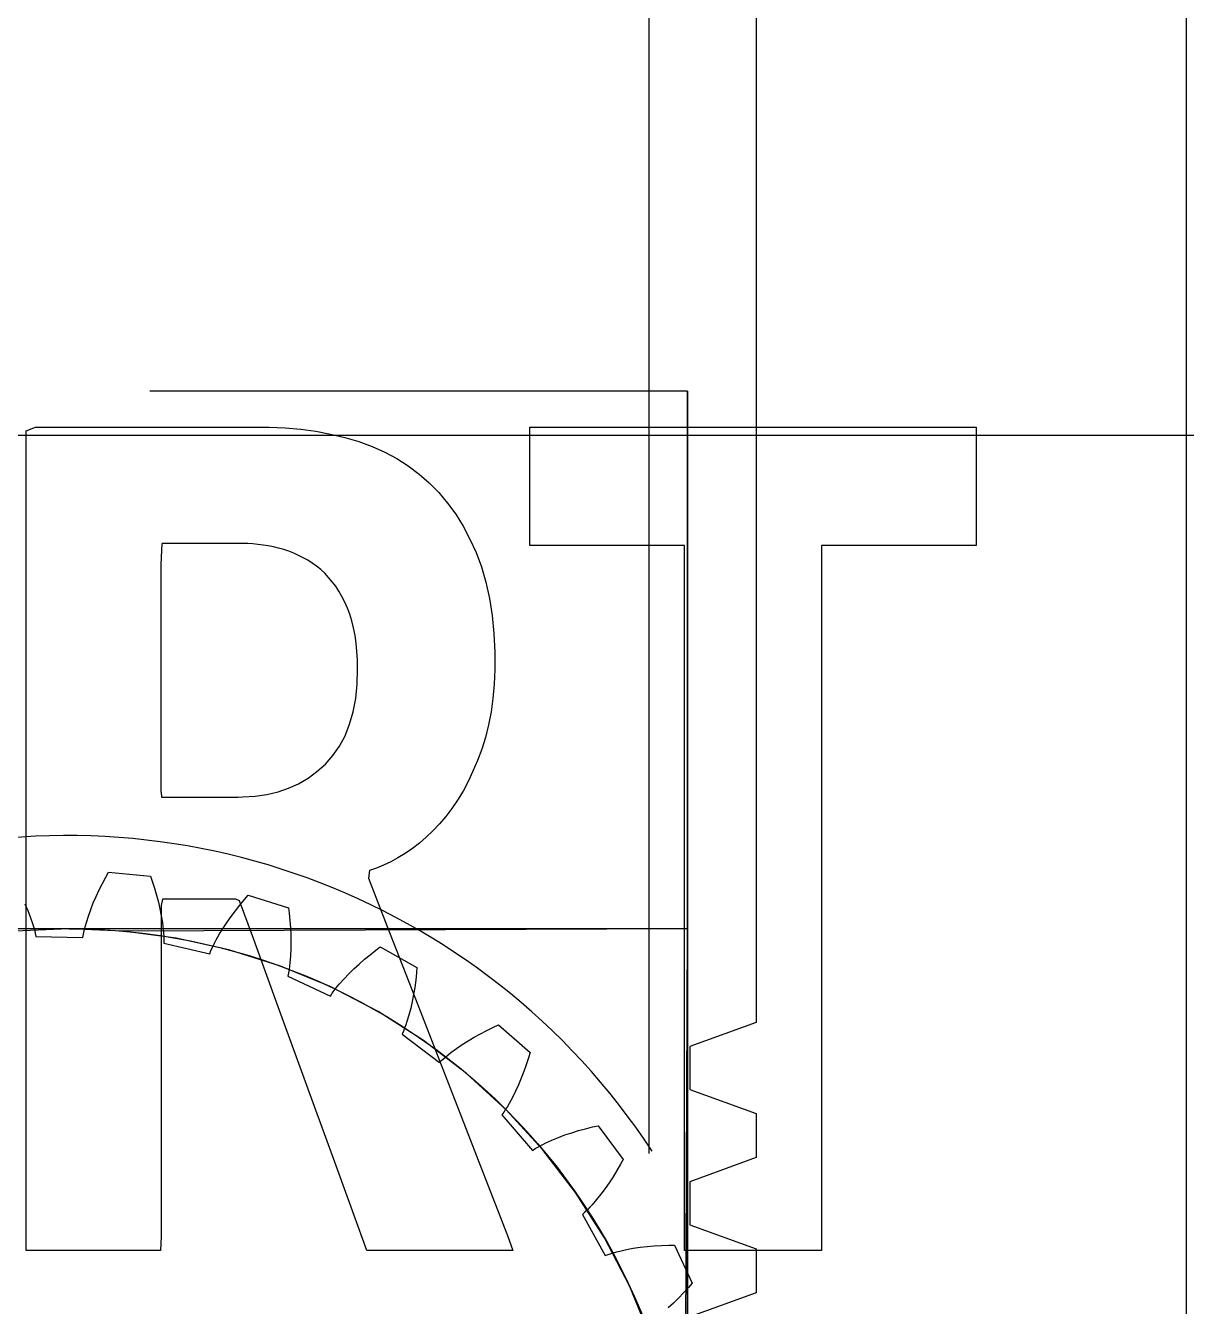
# Model space of a CAD drawing. Header units: millimetres. Extents: x -658 to 1307, y -81 to 472.
# Drawn here: x 459.83 to 470.62, y 374.62 to 386.53 of the extents above; entities that cross this region are included whole.
import ezdxf

# ---------------------------------------------------------------- set-up
doc = ezdxf.new("R2010")
doc.units = ezdxf.units.MM
doc.layers.get('0').update_dxf_attribs({"true_color": 0xffffff})
for name, color, linetype, true_color in [('a', 7, 'Continuous', 0xffffff), ('gears', 134, 'Continuous', 0x009987), ('Layer1', 252, 'Continuous', 0x777799), ('Layer2', 36, 'Continuous', 0x664400), ('Layer3', 134, 'Continuous', 0x009987), ('Layer4', 252, 'Continuous', 0x777799), ('servo', 36, 'Continuous', 0x664400), ('Version_1', 252, 'Continuous', 0x777799)]:
    doc.layers.add(name, color=color, linetype=linetype, true_color=true_color)

# ---------------------------------------------------------------- blocks, each defined once
blk = doc.blocks.new('Group_10')
at = {"layer": 'a'}
for p, q in [((5.87051, 12.48061), (5.89516, 12.54395)), ((5.87051, 12.48061, 3), (5.89516, 12.54395, 3)), ((5.89516, 12.54395), (5.91486, 12.59143)), ((5.89516, 12.54395, 3), (5.91486, 12.59143, 3)), ((5.89516, 12.54395), (5.89516, 12.54395, 3)), ((5.91486, 12.59143), (6.30639, 12.60292)), ((5.91486, 12.59143, 3), (6.30639, 12.60292, 3)), ((5.91486, 12.59143), (5.91486, 12.59143, 3)), ((6.30639, 12.60292), (6.32884, 12.55667)), ((6.30639, 12.60292, 3), (6.32884, 12.55667, 3)), ((6.30639, 12.60292), (6.30639, 12.60292, 3)), ((6.32884, 12.55667), (6.35716, 12.49488)), ((6.32884, 12.55667, 3), (6.35716, 12.49488, 3)), ((6.32884, 12.55667), (6.32884, 12.55667, 3)), ((7.20179, 12.49072), (7.23093, 12.53308)), ((7.20179, 12.49072, 3), (7.23093, 12.53308, 3)), ((7.23093, 12.53308), (7.61629, 12.46291)), ((7.23093, 12.53308, 3), (7.61629, 12.46291, 3)), ((7.23093, 12.53308), (7.23093, 12.53308, 3)), ((5.827, 12.35398), (5.84776, 12.41728)), ((5.827, 12.35398, 3), (5.84776, 12.41728, 3)), ((5.84776, 12.41728), (5.87051, 12.48061)), ((5.84776, 12.41728, 3), (5.87051, 12.48061, 3)), ((5.84776, 12.41728), (5.84776, 12.41728, 3)), ((5.87051, 12.48061), (5.87051, 12.48061, 3)), ((6.35716, 12.49488), (6.38358, 12.43299)), ((6.35716, 12.49488, 3), (6.38358, 12.43299, 3)), ((6.35716, 12.49488), (6.35716, 12.49488, 3)), ((6.38358, 12.43299), (6.40802, 12.37102)), ((6.38358, 12.43299, 3), (6.40802, 12.37102, 3)), ((6.38358, 12.43299), (6.38358, 12.43299, 3)), ((7.12909, 12.37668), (7.16451, 12.4339)), ((7.12909, 12.37668, 3), (7.16451, 12.4339, 3)), ((7.16451, 12.4339), (7.20179, 12.49072)), ((7.16451, 12.4339, 3), (7.20179, 12.49072, 3)), ((7.16451, 12.4339), (7.16451, 12.4339, 3)), ((7.20179, 12.49072), (7.20179, 12.49072, 3)), ((7.61629, 12.46291), (7.62864, 12.413)), ((7.61629, 12.46291, 3), (7.62864, 12.413, 3)), ((7.61629, 12.46291), (7.61629, 12.46291, 3)), ((7.62864, 12.413), (7.64349, 12.34668)), ((7.62864, 12.413, 3), (7.64349, 12.34668, 3)), ((7.62864, 12.413), (7.62864, 12.413, 3)), ((5.79178, 12.22759), (5.8083, 12.29074)), ((5.79178, 12.22759, 3), (5.8083, 12.29074, 3)), ((5.8083, 12.29074), (5.827, 12.35398)), ((5.8083, 12.29074, 3), (5.827, 12.35398, 3)), ((5.8083, 12.29074), (5.8083, 12.29074, 3)), ((5.827, 12.35398), (5.827, 12.35398, 3)), ((6.40802, 12.37102), (6.43039, 12.30899)), ((6.40802, 12.37102, 3), (6.43039, 12.30899, 3)), ((6.40802, 12.37102), (6.40802, 12.37102, 3)), ((6.43039, 12.30899), (6.45058, 12.24691)), ((6.43039, 12.30899, 3), (6.45058, 12.24691, 3)), ((6.43039, 12.30899), (6.43039, 12.30899, 3)), ((7.06418, 12.26111), (7.09562, 12.31908)), ((7.06418, 12.26111, 3), (7.09562, 12.31908, 3)), ((7.09562, 12.31908), (7.12909, 12.37668)), ((7.09562, 12.31908, 3), (7.12909, 12.37668, 3)), ((7.09562, 12.31908), (7.09562, 12.31908, 3)), ((7.12909, 12.37668), (7.12909, 12.37668, 3)), ((7.64349, 12.34668), (7.65647, 12.28065)), ((7.64349, 12.34668, 3), (7.65647, 12.28065, 3)), ((7.64349, 12.34668), (7.64349, 12.34668, 3)), ((7.65647, 12.28065), (7.66748, 12.21495)), ((7.65647, 12.28065, 3), (7.66748, 12.21495, 3)), ((7.65647, 12.28065), (7.65647, 12.28065, 3)), ((5.1784, 12.2058), (5.21106, 12.14928)), ((5.1784, 12.2058, 3), (5.21106, 12.14928, 3)), ((5.21106, 12.14928), (5.24144, 12.09227)), ((5.21106, 12.14928, 3), (5.24144, 12.09227, 3)), ((5.21106, 12.14928), (5.21106, 12.14928, 3)), ((5.76594, 12.10171), (5.77759, 12.16457)), ((5.76594, 12.10171, 3), (5.77759, 12.16457, 3)), ((5.77759, 12.16457), (5.79178, 12.22759)), ((5.77759, 12.16457, 3), (5.79178, 12.22759, 3)), ((5.77759, 12.16457), (5.77759, 12.16457, 3)), ((5.79178, 12.22759), (5.79178, 12.22759, 3)), ((6.45058, 12.24691), (6.46844, 12.18483)), ((6.45058, 12.24691, 3), (6.46844, 12.18483, 3)), ((6.45058, 12.24691), (6.45058, 12.24691, 3)), ((6.46844, 12.18483), (6.48376, 12.12277)), ((6.46844, 12.18483, 3), (6.48376, 12.12277, 3)), ((6.46844, 12.18483), (6.46844, 12.18483, 3)), ((7.00791, 12.14408), (7.0349, 12.20277)), ((7.00791, 12.14408, 3), (7.0349, 12.20277, 3)), ((7.0349, 12.20277), (7.06418, 12.26111)), ((7.0349, 12.20277, 3), (7.06418, 12.26111, 3)), ((7.0349, 12.20277), (7.0349, 12.20277, 3)), ((7.06418, 12.26111), (7.06418, 12.26111, 3)), ((7.66748, 12.21495), (7.67647, 12.14962)), ((7.66748, 12.21495, 3), (7.67647, 12.14962, 3)), ((7.66748, 12.21495), (7.66748, 12.21495, 3)), ((7.67647, 12.14962), (7.68332, 12.0847)), ((7.67647, 12.14962, 3), (7.68332, 12.0847, 3)), ((7.67647, 12.14962), (7.67647, 12.14962, 3)), ((8.42052, 12.11916), (8.4688, 12.167)), ((8.42052, 12.11916, 3), (8.4688, 12.167, 3)), ((8.4688, 12.167), (8.50611, 12.20237)), ((8.4688, 12.167, 3), (8.50611, 12.20237, 3)), ((8.4688, 12.167), (8.4688, 12.167, 3)), ((8.50611, 12.20237), (8.86846, 12.05361)), ((8.50611, 12.20237, 3), (8.86846, 12.05361, 3)), ((8.50611, 12.20237), (8.50611, 12.20237, 3)), ((5.24144, 12.09227), (5.26932, 12.03474)), ((5.24144, 12.09227, 3), (5.26932, 12.03474, 3)), ((5.24144, 12.09227), (5.24144, 12.09227, 3)), ((5.26932, 12.03474), (5.28224, 12.00578)), ((5.26932, 12.03474, 3), (5.28224, 12.00578, 3)), ((5.26932, 12.03474), (5.26932, 12.03474, 3)), ((5.75274, 11.99228), (5.75714, 12.03907)), ((5.75274, 11.99228, 3), (5.75714, 12.03907, 3)), ((5.75714, 12.03907), (5.76115, 12.07036)), ((5.75714, 12.03907, 3), (5.76115, 12.07036, 3)), ((5.75714, 12.03907), (5.75714, 12.03907, 3)), ((5.76115, 12.07036), (5.76594, 12.10171)), ((5.76115, 12.07036, 3), (5.76594, 12.10171, 3)), ((5.76115, 12.07036), (5.76115, 12.07036, 3)), ((5.76594, 12.10171), (5.76594, 12.10171, 3)), ((6.48376, 12.12277), (6.49037, 12.09175)), ((6.48376, 12.12277, 3), (6.49037, 12.09175, 3)), ((6.48376, 12.12277), (6.48376, 12.12277, 3)), ((6.49037, 12.09175), (6.49621, 12.06075)), ((6.49037, 12.09175, 3), (6.49621, 12.06075, 3)), ((6.49037, 12.09175), (6.49037, 12.09175, 3)), ((6.49621, 12.06075), (6.5012, 12.02977)), ((6.49621, 12.06075, 3), (6.5012, 12.02977, 3)), ((6.49621, 12.06075), (6.49621, 12.06075, 3)), ((6.5012, 12.02977), (6.50522, 11.99883)), ((6.5012, 12.02977, 3), (6.50522, 11.99883, 3)), ((6.5012, 12.02977), (6.5012, 12.02977, 3)), ((6.96182, 12.02558), (6.97225, 12.05535)), ((6.96182, 12.02558, 3), (6.97225, 12.05535, 3)), ((6.97225, 12.05535), (6.98344, 12.08502)), ((6.97225, 12.05535, 3), (6.98344, 12.08502, 3)), ((6.97225, 12.05535), (6.97225, 12.05535, 3)), ((6.98344, 12.08502), (7.00791, 12.14408)), ((6.98344, 12.08502, 3), (7.00791, 12.14408, 3)), ((6.98344, 12.08502), (6.98344, 12.08502, 3)), ((7.00791, 12.14408), (7.00791, 12.14408, 3)), ((7.68332, 12.0847), (7.68788, 12.02026)), ((7.68332, 12.0847, 3), (7.68788, 12.02026, 3)), ((7.68332, 12.0847), (7.68332, 12.0847, 3)), ((8.32926, 12.02118), (8.37398, 12.07056)), ((8.32926, 12.02118, 3), (8.37398, 12.07056, 3)), ((8.37398, 12.07056), (8.42052, 12.11916)), ((8.37398, 12.07056, 3), (8.42052, 12.11916, 3)), ((8.37398, 12.07056), (8.37398, 12.07056, 3)), ((8.42052, 12.11916), (8.42052, 12.11916, 3)), ((8.86846, 12.05361), (8.87016, 12.00222)), ((8.86846, 12.05361, 3), (8.87016, 12.00222, 3)), ((8.86846, 12.05361), (8.86846, 12.05361, 3)), ((5.28224, 12.00578), (5.2944, 11.97667)), ((5.28224, 12.00578, 3), (5.2944, 11.97667, 3)), ((5.28224, 12.00578), (5.28224, 12.00578, 3)), ((5.2944, 11.97667), (5.30572, 11.94741)), ((5.2944, 11.97667, 3), (5.30572, 11.94741, 3)), ((5.2944, 11.97667), (5.2944, 11.97667, 3)), ((5.30572, 11.94741), (5.31609, 11.91797)), ((5.30572, 11.94741, 3), (5.31609, 11.91797, 3)), ((5.30572, 11.94741), (5.30572, 11.94741, 3)), ((5.31609, 11.91797), (5.75109, 11.9612)), ((5.31609, 11.91797, 3), (5.75109, 11.9612, 3)), ((5.31609, 11.91797), (5.31609, 11.91797, 3)), ((5.75109, 11.9612), (5.75274, 11.99228)), ((5.75109, 11.9612, 3), (5.75274, 11.99228, 3)), ((5.75109, 11.9612), (5.75109, 11.9612, 3)), ((5.75274, 11.99228), (5.75274, 11.99228, 3)), ((6.50522, 11.99883), (6.93971, 11.95066)), ((6.50522, 11.99883, 3), (6.93971, 11.95066, 3)), ((6.50522, 11.99883), (6.50522, 11.99883, 3)), ((6.93971, 11.95066), (6.94779, 11.98072)), ((6.93971, 11.95066, 3), (6.94779, 11.98072, 3)), ((6.93971, 11.95066), (6.93971, 11.95066, 3)), ((6.94779, 11.98072), (6.96182, 12.02558)), ((6.94779, 11.98072, 3), (6.96182, 12.02558, 3)), ((6.94779, 11.98072), (6.94779, 11.98072, 3)), ((6.96182, 12.02558), (6.96182, 12.02558, 3)), ((7.68788, 12.02026), (7.68996, 11.95637)), ((7.68788, 12.02026, 3), (7.68996, 11.95637, 3)), ((7.68788, 12.02026), (7.68788, 12.02026, 3)), ((7.68998, 11.92466), (7.68924, 11.89312)), ((7.68998, 11.92466, 3), (7.68924, 11.89312, 3)), ((7.68996, 11.95637), (7.68998, 11.92466)), ((7.68996, 11.95637, 3), (7.68998, 11.92466, 3)), ((7.68996, 11.95637), (7.68996, 11.95637, 3)), ((7.68998, 11.92466), (7.68998, 11.92466, 3)), ((8.20709, 11.86824), (8.24568, 11.92004)), ((8.20709, 11.86824, 3), (8.24568, 11.92004, 3)), ((8.24568, 11.92004), (8.28646, 11.97101)), ((8.24568, 11.92004, 3), (8.28646, 11.97101, 3)), ((8.24568, 11.92004), (8.24568, 11.92004, 3)), ((8.28646, 11.97101), (8.32926, 12.02118)), ((8.28646, 11.97101, 3), (8.32926, 12.02118, 3)), ((8.28646, 11.97101), (8.28646, 11.97101, 3)), ((8.32926, 12.02118), (8.32926, 12.02118, 3)), ((8.8709, 11.93426), (8.86986, 11.86698)), ((8.8709, 11.93426, 3), (8.86986, 11.86698, 3)), ((8.87016, 12.00222), (8.8709, 11.93426)), ((8.87016, 12.00222, 3), (8.8709, 11.93426, 3)), ((8.87016, 12.00222), (8.87016, 12.00222, 3)), ((8.8709, 11.93426), (8.8709, 11.93426, 3)), ((7.68768, 11.86178), (7.68518, 11.83067)), ((7.68768, 11.86178, 3), (7.68518, 11.83067, 3)), ((7.68518, 11.83067), (8.10016, 11.69323)), ((7.68518, 11.83067, 3), (8.10016, 11.69323, 3)), ((7.68518, 11.83067), (7.68518, 11.83067, 3)), ((7.68924, 11.89312), (7.68768, 11.86178)), ((7.68924, 11.89312, 3), (7.68768, 11.86178, 3)), ((7.68768, 11.86178), (7.68768, 11.86178, 3)), ((7.68924, 11.89312), (7.68924, 11.89312, 3)), ((8.15376, 11.78886), (8.17088, 11.81556)), ((8.15376, 11.78886, 3), (8.17088, 11.81556, 3)), ((8.17088, 11.81556), (8.20709, 11.86824)), ((8.17088, 11.81556, 3), (8.20709, 11.86824, 3)), ((8.17088, 11.81556), (8.17088, 11.81556, 3)), ((8.20709, 11.86824), (8.20709, 11.86824, 3)), ((8.86698, 11.80042), (8.86219, 11.73465)), ((8.86698, 11.80042, 3), (8.86219, 11.73465, 3)), ((8.86986, 11.86698), (8.86698, 11.80042)), ((8.86986, 11.86698, 3), (8.86698, 11.80042, 3)), ((8.86698, 11.80042), (8.86698, 11.80042, 3)), ((8.86986, 11.86698), (8.86986, 11.86698, 3)), ((8.10016, 11.69323), (8.11431, 11.72095)), ((8.10016, 11.69323, 3), (8.11431, 11.72095, 3)), ((8.10016, 11.69323), (8.10016, 11.69323, 3)), ((8.11431, 11.72095), (8.13736, 11.76191)), ((8.11431, 11.72095, 3), (8.13736, 11.76191, 3)), ((8.11431, 11.72095), (8.11431, 11.72095, 3)), ((8.13736, 11.76191), (8.15376, 11.78886)), ((8.13736, 11.76191, 3), (8.15376, 11.78886, 3)), ((8.13736, 11.76191), (8.13736, 11.76191, 3)), ((8.15376, 11.78886), (8.15376, 11.78886, 3)), ((8.86219, 11.73465), (8.85539, 11.66974)), ((8.86219, 11.73465, 3), (8.85539, 11.66974, 3)), ((8.86219, 11.73465), (8.86219, 11.73465, 3)), ((8.84645, 11.60576), (8.8352, 11.54283)), ((8.84645, 11.60576, 3), (8.8352, 11.54283, 3)), ((8.85539, 11.66974), (8.84645, 11.60576)), ((8.85539, 11.66974, 3), (8.84645, 11.60576, 3)), ((8.84645, 11.60576), (8.84645, 11.60576, 3)), ((8.85539, 11.66974), (8.85539, 11.66974, 3)), ((9.58364, 11.55017), (9.64081, 11.58692)), ((9.58364, 11.55017, 3), (9.64081, 11.58692, 3)), ((9.64081, 11.58692), (9.68467, 11.61376)), ((9.64081, 11.58692, 3), (9.68467, 11.61376, 3)), ((9.64081, 11.58692), (9.64081, 11.58692, 3)), ((9.68467, 11.61376), (10.00817, 11.39292)), ((9.68467, 11.61376, 3), (10.00817, 11.39292, 3)), ((9.68467, 11.61376), (9.68467, 11.61376, 3)), ((8.81331, 11.45078), (8.8044, 11.42087)), ((8.81331, 11.45078, 3), (8.8044, 11.42087, 3)), ((8.82135, 11.48111), (8.81331, 11.45078)), ((8.82135, 11.48111, 3), (8.81331, 11.45078, 3)), ((8.81331, 11.45078), (8.81331, 11.45078, 3)), ((8.82863, 11.5118), (8.82135, 11.48111)), ((8.82863, 11.5118, 3), (8.82135, 11.48111, 3)), ((8.82135, 11.48111), (8.82135, 11.48111, 3)), ((8.8352, 11.54283), (8.82863, 11.5118)), ((8.8352, 11.54283, 3), (8.82863, 11.5118, 3)), ((8.82863, 11.5118), (8.82863, 11.5118, 3)), ((8.8352, 11.54283), (8.8352, 11.54283, 3)), ((9.37123, 11.39175), (9.42171, 11.43313)), ((9.37123, 11.39175, 3), (9.42171, 11.43313, 3)), ((9.42171, 11.43313), (9.47401, 11.4733)), ((9.42171, 11.43313, 3), (9.47401, 11.4733, 3)), ((9.42171, 11.43313), (9.42171, 11.43313, 3)), ((9.47401, 11.4733), (9.52802, 11.5123)), ((9.47401, 11.4733, 3), (9.52802, 11.5123, 3)), ((9.47401, 11.4733), (9.47401, 11.4733, 3)), ((9.52802, 11.5123), (9.58364, 11.55017)), ((9.52802, 11.5123, 3), (9.58364, 11.55017, 3)), ((9.52802, 11.5123), (9.52802, 11.5123, 3)), ((9.58364, 11.55017), (9.58364, 11.55017, 3)), ((8.8044, 11.42087), (9.18173, 11.20015)), ((8.8044, 11.42087, 3), (9.18173, 11.20015, 3)), ((8.8044, 11.42087), (8.8044, 11.42087, 3)), ((9.27633, 11.3051), (9.32271, 11.3491)), ((9.27633, 11.3051, 3), (9.32271, 11.3491, 3)), ((9.32271, 11.3491), (9.37123, 11.39175)), ((9.32271, 11.3491, 3), (9.37123, 11.39175, 3)), ((9.32271, 11.3491), (9.32271, 11.3491, 3)), ((9.37123, 11.39175), (9.37123, 11.39175, 3)), ((9.99915, 11.3423), (9.98575, 11.27567)), ((9.99915, 11.3423, 3), (9.98575, 11.27567, 3)), ((10.00817, 11.39292), (9.99915, 11.3423)), ((10.00817, 11.39292, 3), (9.99915, 11.3423, 3)), ((9.99915, 11.3423), (9.99915, 11.3423, 3)), ((10.00817, 11.39292), (10.00817, 11.39292, 3)), ((9.18173, 11.20015), (9.20134, 11.22432)), ((9.18173, 11.20015, 3), (9.20134, 11.22432, 3)), ((9.18173, 11.20015), (9.18173, 11.20015, 3)), ((9.20134, 11.22432), (9.2324, 11.2596)), ((9.20134, 11.22432, 3), (9.2324, 11.2596, 3)), ((9.20134, 11.22432), (9.20134, 11.22432, 3)), ((9.2324, 11.2596), (9.25404, 11.28255)), ((9.2324, 11.2596, 3), (9.25404, 11.28255, 3)), ((9.2324, 11.2596), (9.2324, 11.2596, 3)), ((9.25404, 11.28255), (9.27633, 11.3051)), ((9.25404, 11.28255, 3), (9.27633, 11.3051, 3)), ((9.25404, 11.28255), (9.25404, 11.28255, 3)), ((9.27633, 11.3051), (9.27633, 11.3051, 3)), ((9.97074, 11.21007), (9.95408, 11.14557)), ((9.97074, 11.21007, 3), (9.95408, 11.14557, 3)), ((9.98575, 11.27567), (9.97074, 11.21007)), ((9.98575, 11.27567, 3), (9.97074, 11.21007, 3)), ((9.97074, 11.21007), (9.97074, 11.21007, 3)), ((9.98575, 11.27567), (9.98575, 11.27567, 3)), ((9.93572, 11.08223), (9.91557, 11.02015)), ((9.93572, 11.08223, 3), (9.91557, 11.02015, 3)), ((9.95408, 11.14557), (9.93572, 11.08223)), ((9.95408, 11.14557, 3), (9.93572, 11.08223, 3)), ((9.93572, 11.08223), (9.93572, 11.08223, 3)), ((9.95408, 11.14557), (9.95408, 11.14557, 3)), ((9.89353, 10.95942), (9.86944, 10.90021)), ((9.89353, 10.95942, 3), (9.86944, 10.90021, 3)), ((9.91557, 11.02015), (9.89353, 10.95942)), ((9.91557, 11.02015, 3), (9.89353, 10.95942, 3)), ((9.89353, 10.95942), (9.89353, 10.95942, 3)), ((9.91557, 11.02015), (9.91557, 11.02015, 3)), ((9.84306, 10.84272), (9.82889, 10.81472)), ((9.84306, 10.84272, 3), (9.82889, 10.81472, 3)), ((9.85656, 10.87123), (9.84306, 10.84272)), ((9.85656, 10.87123, 3), (9.84306, 10.84272, 3)), ((9.84306, 10.84272), (9.84306, 10.84272, 3)), ((9.86944, 10.90021), (9.85656, 10.87123)), ((9.86944, 10.90021, 3), (9.85656, 10.87123, 3)), ((9.85656, 10.87123), (9.85656, 10.87123, 3)), ((9.86944, 10.90021), (9.86944, 10.90021, 3)), ((9.82889, 10.81472), (9.81395, 10.78732)), ((9.82889, 10.81472, 3), (9.81395, 10.78732, 3)), ((9.81395, 10.78732), (10.13715, 10.49297)), ((9.81395, 10.78732, 3), (10.13715, 10.49297, 3)), ((9.81395, 10.78732), (9.81395, 10.78732, 3)), ((9.82889, 10.81472), (9.82889, 10.81472, 3)), ((10.47984, 10.69939), (10.54077, 10.72631)), ((10.47984, 10.69939, 3), (10.54077, 10.72631, 3)), ((10.54077, 10.72631), (10.60305, 10.75179)), ((10.54077, 10.72631, 3), (10.60305, 10.75179, 3)), ((10.54077, 10.72631), (10.54077, 10.72631, 3)), ((10.60305, 10.75179), (10.66661, 10.77585)), ((10.60305, 10.75179, 3), (10.66661, 10.77585, 3)), ((10.60305, 10.75179), (10.60305, 10.75179, 3)), ((10.66661, 10.77585), (10.71509, 10.79298)), ((10.66661, 10.77585, 3), (10.71509, 10.79298, 3)), ((10.66661, 10.77585), (10.66661, 10.77585, 3)), ((10.71509, 10.79298), (10.98561, 10.5097)), ((10.71509, 10.79298, 3), (10.98561, 10.5097, 3)), ((10.71509, 10.79298), (10.71509, 10.79298, 3)), ((10.25151, 10.57596), (10.30602, 10.60936)), ((10.25151, 10.57596, 3), (10.30602, 10.60936, 3)), ((10.30602, 10.60936), (10.36235, 10.64099)), ((10.30602, 10.60936, 3), (10.36235, 10.64099, 3)), ((10.30602, 10.60936), (10.30602, 10.60936, 3)), ((10.36235, 10.64099), (10.42033, 10.67097)), ((10.36235, 10.64099, 3), (10.42033, 10.67097, 3)), ((10.36235, 10.64099), (10.36235, 10.64099, 3)), ((10.42033, 10.67097), (10.47984, 10.69939)), ((10.42033, 10.67097, 3), (10.47984, 10.69939, 3)), ((10.42033, 10.67097), (10.42033, 10.67097, 3)), ((10.47984, 10.69939), (10.47984, 10.69939, 3)), ((10.13715, 10.49297), (10.16135, 10.51254)), ((10.13715, 10.49297, 3), (10.16135, 10.51254, 3)), ((10.13715, 10.49297), (10.13715, 10.49297, 3)), ((10.16135, 10.51254), (10.19907, 10.54059)), ((10.16135, 10.51254, 3), (10.19907, 10.54059, 3)), ((10.16135, 10.51254), (10.16135, 10.51254, 3)), ((10.19907, 10.54059), (10.22501, 10.55854)), ((10.19907, 10.54059, 3), (10.22501, 10.55854, 3)), ((10.19907, 10.54059), (10.19907, 10.54059, 3)), ((10.22501, 10.55854), (10.25151, 10.57596)), ((10.22501, 10.55854, 3), (10.25151, 10.57596, 3)), ((10.22501, 10.55854), (10.22501, 10.55854, 3)), ((10.25151, 10.57596), (10.25151, 10.57596, 3)), ((10.98561, 10.5097), (10.96626, 10.46207)), ((10.98561, 10.5097, 3), (10.96626, 10.46207, 3)), ((10.98561, 10.5097), (10.98561, 10.5097, 3)), ((10.9393, 10.39968), (10.91098, 10.33864)), ((10.9393, 10.39968, 3), (10.91098, 10.33864, 3)), ((10.96626, 10.46207), (10.9393, 10.39968)), ((10.96626, 10.46207, 3), (10.9393, 10.39968, 3)), ((10.9393, 10.39968), (10.9393, 10.39968, 3)), ((10.96626, 10.46207), (10.96626, 10.46207, 3)), ((10.88128, 10.27901), (10.85015, 10.22087)), ((10.88128, 10.27901, 3), (10.85015, 10.22087, 3)), ((10.91098, 10.33864), (10.88128, 10.27901)), ((10.91098, 10.33864, 3), (10.88128, 10.27901, 3)), ((10.88128, 10.27901), (10.88128, 10.27901, 3)), ((10.91098, 10.33864), (10.91098, 10.33864, 3)), ((10.81753, 10.16433), (10.78334, 10.10952)), ((10.81753, 10.16433, 3), (10.78334, 10.10952, 3)), ((10.85015, 10.22087), (10.81753, 10.16433)), ((10.85015, 10.22087, 3), (10.81753, 10.16433, 3)), ((10.81753, 10.16433), (10.81753, 10.16433, 3)), ((10.85015, 10.22087), (10.85015, 10.22087, 3)), ((10.70971, 10.00586), (10.69003, 9.98142)), ((10.70971, 10.00586, 3), (10.69003, 9.98142, 3)), ((10.72884, 10.03094), (10.70971, 10.00586)), ((10.72884, 10.03094, 3), (10.70971, 10.00586, 3)), ((10.70971, 10.00586), (10.70971, 10.00586, 3)), ((10.74747, 10.05661), (10.72884, 10.03094)), ((10.74747, 10.05661, 3), (10.72884, 10.03094, 3)), ((10.72884, 10.03094), (10.72884, 10.03094, 3)), ((10.78334, 10.10952), (10.74747, 10.05661)), ((10.78334, 10.10952, 3), (10.74747, 10.05661, 3)), ((10.74747, 10.05661), (10.74747, 10.05661, 3)), ((10.78334, 10.10952), (10.78334, 10.10952, 3)), ((10.69003, 9.98142), (10.66972, 9.95772)), ((10.69003, 9.98142, 3), (10.66972, 9.95772, 3)), ((10.66972, 9.95772), (10.92466, 9.60261)), ((10.66972, 9.95772, 3), (10.92466, 9.60261, 3)), ((10.66972, 9.95772), (10.66972, 9.95772, 3)), ((10.69003, 9.98142), (10.69003, 9.98142, 3)), ((11.43419, 9.7589), (11.50137, 9.76922)), ((11.43419, 9.7589, 3), (11.50137, 9.76922, 3)), ((11.50137, 9.76922), (11.55235, 9.7759)), ((11.50137, 9.76922, 3), (11.55235, 9.7759, 3)), ((11.50137, 9.76922), (11.50137, 9.76922, 3)), ((11.55235, 9.7759), (11.75806, 9.44257)), ((11.55235, 9.7759, 3), (11.75806, 9.44257, 3)), ((11.55235, 9.7759), (11.55235, 9.7759, 3)), ((10.99513, 9.63631), (11.02423, 9.64848)), ((10.99513, 9.63631, 3), (11.02423, 9.64848, 3)), ((11.02423, 9.64848), (11.05377, 9.66001)), ((11.02423, 9.64848, 3), (11.05377, 9.66001, 3)), ((11.02423, 9.64848), (11.02423, 9.64848, 3)), ((11.05377, 9.66001), (11.11403, 9.68135)), ((11.05377, 9.66001, 3), (11.11403, 9.68135, 3)), ((11.05377, 9.66001), (11.05377, 9.66001, 3)), ((11.11403, 9.68135), (11.17571, 9.70057)), ((11.11403, 9.68135, 3), (11.17571, 9.70057, 3)), ((11.11403, 9.68135), (11.11403, 9.68135, 3)), ((11.17571, 9.70057), (11.23866, 9.71783)), ((11.17571, 9.70057, 3), (11.23866, 9.71783, 3)), ((11.17571, 9.70057), (11.17571, 9.70057, 3)), ((11.23866, 9.71783), (11.30277, 9.73326)), ((11.23866, 9.71783, 3), (11.30277, 9.73326, 3)), ((11.23866, 9.71783), (11.23866, 9.71783, 3)), ((11.30277, 9.73326), (11.36797, 9.74693)), ((11.30277, 9.73326, 3), (11.36797, 9.74693, 3)), ((11.30277, 9.73326), (11.30277, 9.73326, 3)), ((11.36797, 9.74693), (11.43419, 9.7589)), ((11.36797, 9.74693, 3), (11.43419, 9.7589, 3)), ((11.36797, 9.74693), (11.36797, 9.74693, 3)), ((11.43419, 9.7589), (11.43419, 9.7589, 3)), ((10.92466, 9.60261), (10.9524, 9.61672)), ((10.92466, 9.60261, 3), (10.9524, 9.61672, 3)), ((10.92466, 9.60261), (10.92466, 9.60261, 3)), ((10.9524, 9.61672), (10.99513, 9.63631)), ((10.9524, 9.61672, 3), (10.99513, 9.63631, 3)), ((10.9524, 9.61672), (10.9524, 9.61672, 3)), ((10.99513, 9.63631), (10.99513, 9.63631, 3)), ((11.75806, 9.44257), (11.72923, 9.4)), ((11.75806, 9.44257, 3), (11.72923, 9.4, 3)), ((11.75806, 9.44257), (11.75806, 9.44257, 3)), ((11.64949, 9.29076), (11.60804, 9.23861)), ((11.64949, 9.29076, 3), (11.60804, 9.23861, 3)), ((11.68988, 9.34458), (11.64949, 9.29076)), ((11.68988, 9.34458, 3), (11.64949, 9.29076, 3)), ((11.64949, 9.29076), (11.64949, 9.29076, 3)), ((11.72923, 9.4), (11.68988, 9.34458)), ((11.72923, 9.4, 3), (11.68988, 9.34458, 3)), ((11.68988, 9.34458), (11.68988, 9.34458, 3)), ((11.72923, 9.4), (11.72923, 9.4, 3)), ((11.60804, 9.23861), (11.5655, 9.18821)), ((11.60804, 9.23861, 3), (11.5655, 9.18821, 3)), ((11.60804, 9.23861), (11.60804, 9.23861, 3))]:
    blk.add_line(p, q, dxfattribs=at)
blk = doc.blocks.new('MicroServo_9g')
for p, q in [((9.749, 20.5, 0.022), (4.5, 20.5)), ((4.5, 20.5), (4.522, 20.5, 5.249)), ((4.5, 20.5), (4.5, 18.5)), ((-0.5, 16), (-0.5, 18.5)), ((4.5, 18.5), (-0.5, 18.5)), ((-0.5, 18.5), (-0.5, 18.5, 5)), ((4.5, 18.5), (4.5, 18.5, 11.5)), ((-0.5, 16), (4.5, 16)), ((-0.5, 16), (-0.5, 16, 5)), ((4.5, 16), (4.5, 0)), ((4.5, 16), (4.5, 16, 11.5)), ((4.5, 0), (27, 0)), ((4.5, 0), (4.5, 0, 11.5))]:
    blk.add_line(p, q)
at = {"extrusion": (-2.94257e-15, -1, 3.84833e-30)}
blk.add_arc((10.25, 5.75, -26.5), 5.75, 180, 270, dxfattribs=at)
blk = doc.blocks.new('9g_Servo')
blk.add_blockref('MicroServo_9g', (-4.5, 0))
blk = doc.blocks.new('Group_1')
for p, q in [((18.15, 0), (18.15, 54.5)), ((18.15, 0, 3), (18.15, 54.5, 3)), ((14.15, 38.133), (14.15, 25.133)), ((14.15, 38.133, 3), (14.15, 25.133, 3)), ((14.15, 24.285), (14.15, 23.876)), ((14.15, 24.285, 3), (14.15, 23.876, 3)), ((14.15, 23.028), (14.15, 22.619)), ((14.15, 23.028, 3), (14.15, 22.619, 3)), ((14.15, 23.028), (14.15, 23.028, 3))]:
    blk.add_line(p, q)
at = {"layer": 'a'}
for p, q in [((14.15, 25.133), (13.534, 24.909)), ((14.15, 25.133, 3), (13.534, 24.909, 3)), ((14.15, 25.133), (14.15, 25.133, 3)), ((13.534, 24.909), (13.534, 24.509)), ((13.534, 24.909, 3), (13.534, 24.509, 3)), ((13.534, 24.909), (13.534, 24.909, 3)), ((13.534, 24.509), (14.15, 24.285)), ((13.534, 24.509, 3), (14.15, 24.285, 3)), ((13.534, 24.509), (13.534, 24.509, 3)), ((14.15, 24.285), (14.15, 24.285, 3)), ((14.15, 23.876), (13.534, 23.652)), ((14.15, 23.876, 3), (13.534, 23.652, 3)), ((14.15, 23.876), (14.15, 23.876, 3)), ((13.534, 23.652), (13.534, 23.252)), ((13.534, 23.652, 3), (13.534, 23.252, 3)), ((13.534, 23.652), (13.534, 23.652, 3)), ((13.534, 23.252), (14.15, 23.028)), ((13.534, 23.252, 3), (14.15, 23.028, 3)), ((13.534, 23.252), (13.534, 23.252, 3)), ((14.15, 22.619), (13.534, 22.395)), ((14.15, 22.619, 3), (13.534, 22.395, 3)), ((14.15, 22.619), (14.15, 22.619, 3))]:
    blk.add_line(p, q, dxfattribs=at)
blk = doc.blocks.new('Group_11')
for p, q in [((21.498, 30.387, 5), (21.508, 30.584, 5)), ((21.498, 30.071, 5), (21.498, 30.387, 5)), ((21.498, 29.67, 5), (21.498, 30.071, 5)), ((21.498, 29.236, 5), (21.498, 29.67, 5)), ((21.498, 28.823, 5), (21.498, 29.236, 5)), ((21.498, 28.484, 5), (21.498, 28.823, 5)), ((21.498, 28.272, 5), (21.498, 28.484, 5))]:
    blk.add_line(p, q)
at = {"color": 18, "true_color": 0x000000}
for p, q in [((21.498, 27.216, 5), (21.498, 26.801, 5)), ((21.498, 26.801, 5), (21.498, 26.126, 5)), ((21.498, 26.126, 5), (21.498, 25.35, 5)), ((21.498, 25.35, 5), (21.498, 24.634, 5)), ((21.498, 24.634, 5), (21.498, 24.139, 5)), ((21.498, 24.139, 5), (21.492, 24.009, 5))]:
    blk.add_line(p, q, dxfattribs=at)
at = {"layer": 'Layer1', "color": 18, "true_color": 0x000000}
for p, q in [((20.243, 31.63, 5), (20.33, 31.666, 5)), ((20.243, 30.87, 5), (20.243, 31.63, 5)), ((20.33, 31.666, 5), (20.661, 31.666, 5)), ((20.661, 31.666, 5), (21.14, 31.666, 5)), ((21.14, 31.666, 5), (21.659, 31.666, 5)), ((21.659, 31.666, 5), (22.111, 31.666, 5)), ((22.111, 31.666, 5), (22.388, 31.666, 5)), ((22.388, 31.666, 5), (22.503, 31.665, 5)), ((22.503, 31.665, 5), (22.652, 31.659, 5)), ((22.652, 31.659, 5), (22.796, 31.646, 5)), ((22.796, 31.646, 5), (22.937, 31.627, 5)), ((22.937, 31.627, 5), (23.074, 31.601, 5)), ((23.074, 31.601, 5), (23.207, 31.57, 5)), ((23.207, 31.57, 5), (23.336, 31.532, 5)), ((24.926, 30.563, 5), (24.926, 31.666, 5)), ((24.926, 31.666, 5), (29.078, 31.666, 5)), ((29.078, 31.666, 5), (29.078, 30.563, 5)), ((23.336, 31.532, 5), (23.459, 31.486, 5)), ((23.459, 31.486, 5), (23.577, 31.433, 5)), ((23.577, 31.433, 5), (23.689, 31.373, 5)), ((23.689, 31.373, 5), (23.795, 31.305, 5)), ((23.795, 31.305, 5), (23.896, 31.229, 5)), ((23.896, 31.229, 5), (23.99, 31.147, 5)), ((23.99, 31.147, 5), (24.079, 31.057, 5)), ((24.079, 31.057, 5), (24.161, 30.959, 5)), ((20.243, 29.403, 5), (20.243, 30.87, 5)), ((24.161, 30.959, 5), (24.237, 30.855, 5)), ((24.237, 30.855, 5), (24.306, 30.743, 5)), ((24.306, 30.743, 5), (24.369, 30.624, 5)), ((24.369, 30.624, 5), (24.426, 30.498, 5)), ((21.569, 30.584, 5), (21.508, 30.584, 5)), ((21.671, 30.584, 5), (21.569, 30.584, 5)), ((21.798, 30.584, 5), (21.671, 30.584, 5)), ((21.933, 30.584, 5), (21.798, 30.584, 5)), ((22.06, 30.584, 5), (21.933, 30.584, 5)), ((22.163, 30.584, 5), (22.06, 30.584, 5)), ((22.223, 30.584, 5), (22.163, 30.584, 5)), ((22.255, 30.584, 5), (22.223, 30.584, 5)), ((22.303, 30.583, 5), (22.255, 30.584, 5)), ((22.35, 30.58, 5), (22.303, 30.583, 5)), ((22.398, 30.575, 5), (22.35, 30.58, 5)), ((22.446, 30.568, 5), (22.398, 30.575, 5)), ((22.494, 30.56, 5), (22.446, 30.568, 5)), ((22.542, 30.551, 5), (22.494, 30.56, 5)), ((22.59, 30.539, 5), (22.542, 30.551, 5)), ((22.638, 30.526, 5), (22.59, 30.539, 5)), ((22.685, 30.511, 5), (22.638, 30.526, 5)), ((22.731, 30.493, 5), (22.685, 30.511, 5)), ((22.776, 30.473, 5), (22.731, 30.493, 5)), ((24.426, 30.498, 5), (24.476, 30.365, 5)), ((26.364, 30.563, 5), (24.926, 30.563, 5)), ((26.364, 24.009, 5), (26.364, 30.563, 5)), ((29.078, 30.563, 5), (27.64, 30.563, 5)), ((27.64, 30.563, 5), (27.64, 24.009, 5)), ((22.819, 30.451, 5), (22.776, 30.473, 5)), ((22.862, 30.427, 5), (22.819, 30.451, 5)), ((22.903, 30.4, 5), (22.862, 30.427, 5)), ((22.943, 30.371, 5), (22.903, 30.4, 5)), ((22.982, 30.34, 5), (22.943, 30.371, 5)), ((23.02, 30.306, 5), (22.982, 30.34, 5)), ((23.055, 30.268, 5), (23.02, 30.306, 5)), ((23.089, 30.228, 5), (23.055, 30.268, 5)), ((24.476, 30.365, 5), (24.517, 30.223, 5)), ((23.121, 30.185, 5), (23.089, 30.228, 5)), ((23.151, 30.139, 5), (23.121, 30.185, 5)), ((23.179, 30.09, 5), (23.151, 30.139, 5)), ((24.517, 30.223, 5), (24.55, 30.073, 5)), ((23.206, 30.038, 5), (23.179, 30.09, 5)), ((23.231, 29.983, 5), (23.206, 30.038, 5)), ((24.55, 30.073, 5), (24.575, 29.914, 5)), ((23.253, 29.925, 5), (23.231, 29.983, 5)), ((23.272, 29.864, 5), (23.253, 29.925, 5)), ((24.575, 29.914, 5), (24.592, 29.747, 5)), ((23.288, 29.798, 5), (23.272, 29.864, 5)), ((23.302, 29.729, 5), (23.288, 29.798, 5)), ((23.312, 29.656, 5), (23.302, 29.729, 5)), ((23.319, 29.58, 5), (23.312, 29.656, 5)), ((24.592, 29.747, 5), (24.6, 29.572, 5)), ((23.324, 29.5, 5), (23.319, 29.58, 5)), ((24.6, 29.572, 5), (24.6, 29.411, 5)), ((23.321, 29.274, 5), (23.325, 29.416, 5)), ((23.325, 29.416, 5), (23.324, 29.5, 5)), ((20.243, 27.608, 5), (20.243, 29.403, 5)), ((24.6, 29.411, 5), (24.595, 29.275, 5)), ((23.307, 29.141, 5), (23.321, 29.274, 5)), ((24.595, 29.275, 5), (24.583, 29.143, 5)), ((23.283, 29.017, 5), (23.307, 29.141, 5)), ((24.583, 29.143, 5), (24.566, 29.017, 5)), ((23.25, 28.902, 5), (23.283, 29.017, 5)), ((24.566, 29.017, 5), (24.543, 28.896, 5)), ((23.208, 28.796, 5), (23.25, 28.902, 5)), ((24.543, 28.896, 5), (24.513, 28.78, 5)), ((23.095, 28.612, 5), (23.156, 28.699, 5)), ((23.156, 28.699, 5), (23.208, 28.796, 5)), ((24.513, 28.78, 5), (24.479, 28.67, 5)), ((23.025, 28.533, 5), (23.095, 28.612, 5)), ((24.479, 28.67, 5), (24.44, 28.565, 5)), ((22.864, 28.402, 5), (22.947, 28.463, 5)), ((22.947, 28.463, 5), (23.025, 28.533, 5)), ((24.398, 28.465, 5), (24.354, 28.371, 5)), ((24.44, 28.565, 5), (24.398, 28.465, 5)), ((22.683, 28.307, 5), (22.776, 28.35, 5)), ((22.776, 28.35, 5), (22.864, 28.402, 5)), ((24.354, 28.371, 5), (24.306, 28.281, 5)), ((21.498, 28.272, 5), (21.501, 28.226, 5)), ((21.501, 28.226, 5), (21.551, 28.226, 5)), ((21.551, 28.226, 5), (21.645, 28.226, 5)), ((21.645, 28.226, 5), (21.768, 28.226, 5)), ((21.768, 28.226, 5), (21.903, 28.226, 5)), ((21.903, 28.226, 5), (22.034, 28.226, 5)), ((22.034, 28.226, 5), (22.143, 28.226, 5)), ((22.143, 28.226, 5), (22.214, 28.226, 5)), ((22.214, 28.226, 5), (22.259, 28.227, 5)), ((22.259, 28.227, 5), (22.373, 28.233, 5)), ((22.373, 28.233, 5), (22.481, 28.249, 5)), ((22.481, 28.249, 5), (22.585, 28.274, 5)), ((22.585, 28.274, 5), (22.683, 28.307, 5)), ((24.306, 28.281, 5), (24.255, 28.197, 5)), ((24.201, 28.119, 5), (24.145, 28.045, 5)), ((24.255, 28.197, 5), (24.201, 28.119, 5)), ((24.145, 28.045, 5), (24.086, 27.976, 5)), ((24.026, 27.912, 5), (23.964, 27.852, 5)), ((24.086, 27.976, 5), (24.026, 27.912, 5)), ((23.834, 27.747, 5), (23.767, 27.701, 5)), ((23.9, 27.797, 5), (23.834, 27.747, 5)), ((23.964, 27.852, 5), (23.9, 27.797, 5)), ((23.7, 27.66, 5), (23.633, 27.624, 5)), ((23.767, 27.701, 5), (23.7, 27.66, 5)), ((20.243, 25.859, 5), (20.243, 27.608, 5)), ((23.434, 27.544, 5), (23.426, 27.471, 5)), ((23.5, 27.566, 5), (23.434, 27.544, 5)), ((23.566, 27.593, 5), (23.5, 27.566, 5)), ((23.633, 27.624, 5), (23.566, 27.593, 5)), ((23.426, 27.471, 5), (23.601, 27.023, 5)), ((21.511, 27.275, 5), (21.498, 27.216, 5)), ((21.603, 27.275, 5), (21.511, 27.275, 5)), ((21.753, 27.275, 5), (21.603, 27.275, 5)), ((21.925, 27.275, 5), (21.753, 27.275, 5)), ((22.084, 27.275, 5), (21.925, 27.275, 5)), ((22.194, 27.275, 5), (22.084, 27.275, 5)), ((22.228, 27.26, 5), (22.194, 27.275, 5)), ((22.346, 26.936, 5), (22.228, 27.26, 5)), ((22.574, 26.31, 5), (22.346, 26.936, 5)), ((23.601, 27.023, 5), (23.885, 26.294, 5)), ((22.853, 25.544, 5), (22.574, 26.31, 5)), ((23.885, 26.294, 5), (24.211, 25.456, 5)), ((20.243, 24.534, 5), (20.243, 25.859, 5)), ((23.124, 24.798, 5), (22.853, 25.544, 5)), ((24.211, 25.456, 5), (24.512, 24.683, 5)), ((23.33, 24.233, 5), (23.124, 24.798, 5)), ((24.512, 24.683, 5), (24.72, 24.149, 5)), ((20.243, 24.009, 5), (20.243, 24.534, 5)), ((23.412, 24.009, 5), (23.33, 24.233, 5)), ((24.72, 24.149, 5), (24.768, 24.009, 5)), ((20.329, 24.009, 5), (20.243, 24.009, 5)), ((20.546, 24.009, 5), (20.329, 24.009, 5)), ((20.833, 24.009, 5), (20.546, 24.009, 5)), ((21.127, 24.009, 5), (20.833, 24.009, 5)), ((21.367, 24.009, 5), (21.127, 24.009, 5)), ((21.492, 24.009, 5), (21.367, 24.009, 5)), ((23.505, 24.009, 5), (23.412, 24.009, 5)), ((23.741, 24.009, 5), (23.505, 24.009, 5)), ((24.052, 24.009, 5), (23.741, 24.009, 5)), ((24.372, 24.009, 5), (24.052, 24.009, 5)), ((24.633, 24.009, 5), (24.372, 24.009, 5)), ((24.768, 24.009, 5), (24.633, 24.009, 5)), ((27.64, 24.009, 5), (26.364, 24.009, 5))]:
    blk.add_line(p, q, dxfattribs=at)
blk = doc.blocks.new('Group_4')
for p, q in [((26.032, 39.021), (26.032, 24.796)), ((26.032, 39.021, 3), (26.032, 24.796, 3)), ((20.407, 27.746), (20.407, 27.746, 3)), ((21.238, 27.722), (21.238, 27.722, 3)), ((22.059, 27.591), (22.059, 27.591, 3)), ((22.857, 27.357), (22.857, 27.357, 3)), ((23.619, 27.022), (23.619, 27.022, 3)), ((24.331, 26.593), (24.331, 26.593, 3)), ((24.983, 26.077), (24.983, 26.077, 3)), ((25.564, 25.482), (25.564, 25.482, 3)), ((26.032, 24.796), (26.032, 24.796, 3))]:
    blk.add_line(p, q)
for centre in [(20.63, 21.25), (20.63, 21.25, 3)]:
    blk.add_arc(centre, 6.5, 33.2841, 326.7159)
blk = doc.blocks.new('Group_14')
for p, q in [((97.2, 31.588, 0.001), (0, 31.588, 0.001)), ((97.2, 31.588, 3.001), (0, 31.588, 3.001)), ((26.393, 27, 0.004), (14.893, 27, 0.004)), ((26.393, 27, 3.004), (14.893, 27, 3.004)), ((26.393, 4.5, 0.004), (26.393, 27, 0.004)), ((26.393, 4.5, 3.004), (26.393, 27, 3.004)), ((26.393, 27, 0.004), (26.393, 27, 3.004))]:
    blk.add_line(p, q)
blk = doc.blocks.new('Group_3')
for p, q in [((20.64, 27.001, -0.001), (20.64, 27.001, 4.999)), ((21.141, 26.979, -0.001), (21.141, 26.979, 4.999)), ((21.639, 26.914, -0.002), (21.639, 26.914, 4.998)), ((22.128, 26.805, -0.002), (22.128, 26.805, 4.998)), ((22.607, 26.654, -0.002), (22.607, 26.654, 4.998)), ((23.07, 26.463, -0.002), (23.07, 26.463, 4.998)), ((23.515, 26.231, -0.002), (23.515, 26.231, 4.998)), ((23.939, 25.962, -0.003), (23.939, 25.962, 4.997)), ((24.337, 25.656, -0.003), (24.337, 25.656, 4.997)), ((24.707, 25.318, -0.003), (24.707, 25.318, 4.997)), ((25.045, 24.948, -0.003), (25.045, 24.948, 4.997)), ((25.351, 24.55, -0.003), (25.351, 24.55, 4.997)), ((25.621, 24.127, -0.003), (25.621, 24.127, 4.997)), ((25.852, 23.682, -0.003), (25.852, 23.682, 4.997))]:
    blk.add_line(p, q)
for points in [[(20.64, 27.001, -0.001), (20.139, 26.979, -0.001), (19.642, 26.913, -0.001), (19.152, 26.804, -0.001), (18.674, 26.653, 0), (18.21, 26.461, 0), (17.765, 26.23, 0), (17.342, 25.96, 0), (16.945, 25.655, 0), (16.575, 25.316, 0), (16.236, 24.946, 0.001), (15.931, 24.548, 0.001), (15.661, 24.124, 0.001), (15.43, 23.679, 0.001), (15.238, 23.216, 0.001), (15.087, 22.738, 0.001), (14.979, 22.248, 0.001), (14.913, 21.75, 0.001), (14.892, 21.249, 0.001)], [(20.64, 27.001, 4.999), (20.139, 26.979, 4.999), (19.642, 26.913, 4.999), (19.152, 26.804, 4.999), (18.674, 26.653, 5), (18.21, 26.461, 5), (17.765, 26.23, 5), (17.342, 25.96, 5), (16.945, 25.655, 5), (16.575, 25.316, 5), (16.236, 24.946, 5.001), (15.931, 24.548, 5.001), (15.661, 24.124, 5.001), (15.43, 23.679, 5.001), (15.238, 23.216, 5.001), (15.087, 22.738, 5.001), (14.979, 22.248, 5.001), (14.913, 21.75, 5.001), (14.892, 21.249, 5.001)], [(26.392, 21.252, -0.004), (26.37, 21.753, -0.004), (26.304, 22.251, -0.003), (26.195, 22.74, -0.003), (26.044, 23.219, -0.003), (25.852, 23.682, -0.003), (25.621, 24.127, -0.003), (25.351, 24.55, -0.003), (25.045, 24.948, -0.003), (24.707, 25.318, -0.003), (24.337, 25.656, -0.003), (23.939, 25.962, -0.003), (23.515, 26.231, -0.002), (23.07, 26.463, -0.002), (22.607, 26.654, -0.002), (22.128, 26.805, -0.002), (21.639, 26.914, -0.002), (21.141, 26.979, -0.001), (20.64, 27.001, -0.001)], [(26.392, 21.252, 4.996), (26.37, 21.753, 4.996), (26.304, 22.251, 4.997), (26.195, 22.74, 4.997), (26.044, 23.219, 4.997), (25.852, 23.682, 4.997), (25.621, 24.127, 4.997), (25.351, 24.55, 4.997), (25.045, 24.948, 4.997), (24.707, 25.318, 4.997), (24.337, 25.656, 4.997), (23.939, 25.962, 4.997), (23.515, 26.231, 4.998), (23.07, 26.463, 4.998), (22.607, 26.654, 4.998), (22.128, 26.805, 4.998), (21.639, 26.914, 4.998), (21.141, 26.979, 4.999), (20.64, 27.001, 4.999)]]:
    blk.add_polyline3d(points)
blk = doc.blocks.new('Group_28')
at = {"layer": 'gears', "color": 251, "true_color": 0x565656}
blk.add_blockref('Group_1', (39.382, 0.997, 26.5), dxfattribs=at)
at = {"layer": 'gears', "color": 161, "true_color": 0x9999ff, "extrusion": (-1.93333e-09, 2.06777e-09, 1), "rotation": 353.1639999999949}
blk.add_blockref('Group_10', (40.137, 15.729, 26.5), dxfattribs=at)
at = {"layer": 'Layer1', "color": 153, "true_color": 0x6495ed}
blk.add_blockref('Group_11', (26.5, 0, 29.5), dxfattribs=at)
at = {"layer": 'Layer2'}
blk.add_blockref('Group_4', (26.5, 0.117, 26.5), dxfattribs=at)
at = {"layer": 'Layer3'}
blk.add_blockref('Group_3', (26.5, 0, 21.5), dxfattribs=at)
at = {"layer": 'Layer4'}
blk.add_blockref('Group_14', (26.5, 0, 18.497), dxfattribs=at)
at = {"layer": 'servo', "color": 131, "true_color": 0x65ffff, "extrusion": (-1, -1.49036e-08, 2.98023e-08), "rotation": 1.7075486689e-06}
blk.add_blockref('9g_Servo', (-27, 0, -52.893), dxfattribs=at)

msp = doc.modelspace()

# ---------------------------------------------------------------- block references
at = {"layer": 'Version_1'}
msp.add_blockref('Group_28', (413.092, 351.127, -31.271), dxfattribs=at)

doc.saveas('drawing.dxf')
